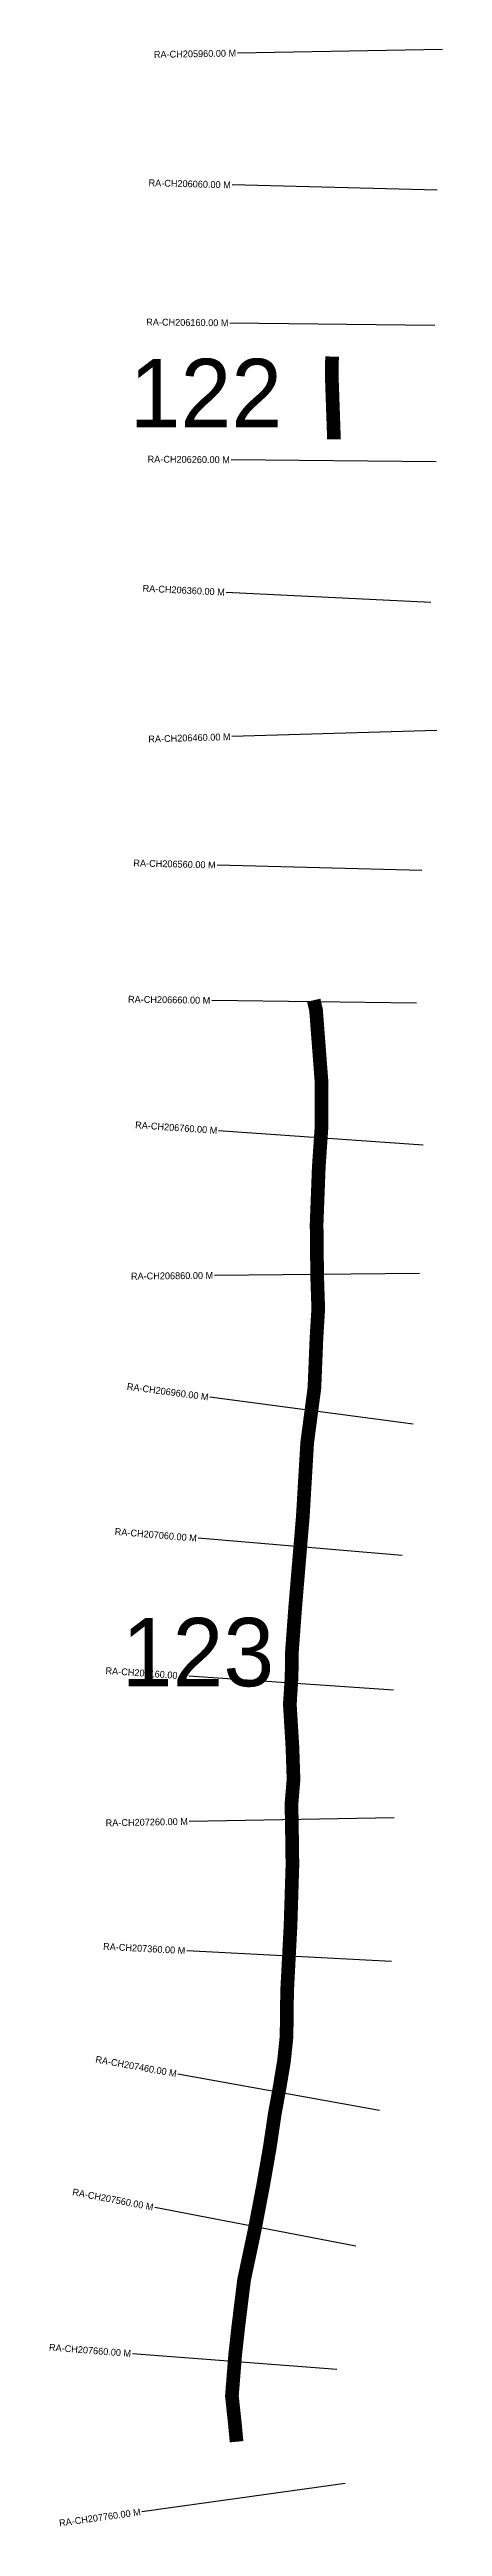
# Model space of a CAD drawing. Header units: metres. Extents: x 274638 to 279758, y 2076885 to 2080664.
# Drawn here: x 274638 to 274926, y 2076885 to 2078698 of the extents above; entities that cross this region are included whole.
import ezdxf
from ezdxf.enums import TextEntityAlignment as Align

# ---------------------------------------------------------------- set-up
doc = ezdxf.new("R2010")
doc.units = ezdxf.units.M
for name, color, linetype in [('ARTIFICIALLY PROTECTED', 4, 'Continuous'), ('CS', 134, 'Continuous'), ('CSMark', 210, 'Continuous')]:
    doc.layers.add(name, color=color, linetype=linetype)

msp = doc.modelspace()

# ---------------------------------------------------------------- linework, layer by layer
at = {"layer": 'ARTIFICIALLY PROTECTED', "const_width": 10, "flags": 128}
for points in [[(274844.7, 2078473.3), (274844.5, 2078458.6), (274846, 2078415.7), (274846, 2078412.8)], [(274831.3, 2078002.2), (274833, 2077994.8), (274837.1, 2077941.1), (274836.9, 2077907.9), (274835, 2077880.4), (274833.4, 2077838.4), (274833.8, 2077800.1), (274834.6, 2077776.4), (274833.3, 2077755.1), (274831.8, 2077718.5), (274826.5, 2077678.3), (274823.3, 2077624.3), (274817.8, 2077558.7), (274815.3, 2077524.9), (274815.1, 2077507), (274813.8, 2077486.9), (274815.7, 2077455.7), (274816.5, 2077431.9), (274815, 2077414), (274815.3, 2077397.6), (274815.7, 2077369.3), (274814.3, 2077324.6), (274811.8, 2077276.8), (274811.4, 2077243.7), (274809.5, 2077225.6), (274807.5, 2077213.7), (274806.5, 2077207.5), (274802.8, 2077187.3), (274799.1, 2077162.4), (274794.2, 2077134.4), (274787.9, 2077101.4), (274780.3, 2077065.6), (274776, 2077030.7), (274773.8, 2077010.9), (274771.4, 2076980.6), (274773.6, 2076960.2), (274773.6, 2076960.2), (274774.8, 2076947.2)]]:
    msp.add_lwpolyline(points, dxfattribs=at)
at = {"layer": 'CS'}
for p, q in [((274925.5, 2078698), (274775.5, 2078695.4)), ((274921.6, 2078595), (274771.6, 2078598.9)), ((274919.9, 2078496.1), (274769.9, 2078497.8)), ((274920.9, 2078396.3), (274770.9, 2078397.6)), ((274917, 2078293.4), (274767.2, 2078300.7)), ((274921.3, 2078199.5), (274771.4, 2078195.1)), ((274910.4, 2078097.1), (274760.5, 2078101.1)), ((274906.6, 2078000), (274756.6, 2078002.1)), ((274911.3, 2077896.1), (274761.7, 2077906.7)), ((274908.7, 2077802.2), (274758.7, 2077800.8)), ((274904, 2077691.9), (274755.2, 2077711.6)), ((274896.1, 2077595.8), (274746.7, 2077608.4)), ((274889.6, 2077497.3), (274740, 2077507.5)), ((274890.2, 2077403.9), (274740.2, 2077401.2)), ((274888.1, 2077298.6), (274738.3, 2077306.5)), ((274879.5, 2077189.7), (274731.9, 2077216.3)), ((274862.2, 2077090.4), (274714.9, 2077118.6)), ((274848.2, 2077000), (274698.6, 2077011.6)), ((274854.2, 2076916.7), (274705.6, 2076896))]:
    msp.add_line(p, q, dxfattribs=at)

# ---------------------------------------------------------------- texts
at = {"char_height": 50, "attachment_point": 1}
for s, insert in [('122', (274696.6, 2078471.6)), ('123', (274690.8, 2077550.1))]:
    msp.add_mtext_dynamic_manual_height_columns(s, width=84.374, gutter_width=1, heights=[74.2], dxfattribs=dict(at, insert=insert))
at = {"layer": 'CSMark'}
for s, rotation, p in [('RA-CH205960.00 M', 0.9902, (274774.5, 2078695.4)), ('RA-CH206060.00 M', 358.502, (274770.6, 2078598.9)), ('RA-CH206160.00 M', 359.3254, (274768.9, 2078497.9)), ('RA-CH206260.00 M', 359.496, (274769.9, 2078397.7)), ('RA-CH206360.00 M', 357.2205, (274766.2, 2078300.8)), ('RA-CH206460.00 M', 1.6743, (274770.4, 2078195.1)), ('RA-CH206560.00 M', 358.4881, (274759.5, 2078101.1)), ('RA-CH206660.00 M', 359.2017, (274755.6, 2078002.1)), ('RA-CH206760.00 M', 355.941, (274760.7, 2077906.8)), ('RA-CH206860.00 M', 0.5231, (274757.7, 2077800.8)), ('RA-CH206960.00 M', 352.4644, (274754.3, 2077711.7)), ('RA-CH207060.00 M', 355.2147, (274745.7, 2077608.4)), ('RA-CH207160.00 M', 356.1052, (274739, 2077507.5)), ('RA-CH207260.00 M', 1.0368, (274739.2, 2077401.2)), ('RA-CH207360.00 M', 356.9873, (274737.3, 2077306.6)), ('RA-CH207460.00 M', 349.7766, (274730.9, 2077216.5)), ('RA-CH207560.00 M', 349.17, (274713.9, 2077118.8)), ('RA-CH207660.00 M', 355.5339, (274697.6, 2077011.7)), ('RA-CH207760.00 M', 7.9294, (274704.6, 2076895.9))]:
    msp.add_text(s, height=5, rotation=rotation, dxfattribs=at).set_placement(p, align=Align.MIDDLE_RIGHT)

doc.saveas('drawing.dxf')
